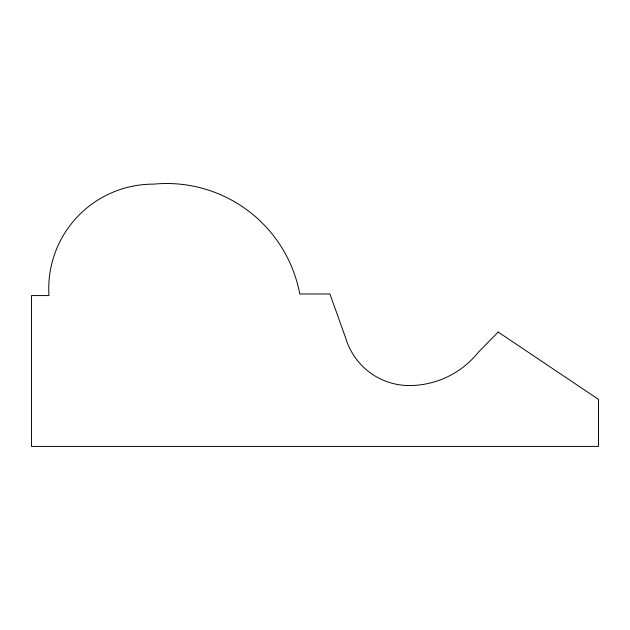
<?xml version="1.0" encoding="UTF-8"?>
<svg xmlns="http://www.w3.org/2000/svg" width="630" height="630" viewBox="0 0 630 630"><rect width="100%" height="100%" fill="white"/><g stroke="black" fill="none" stroke-linecap="round" stroke-linejoin="round"><path stroke-width="0.94" d="M498.188 332.049L478.343 352.272A88.767 88.767 0 0 1 410.555 385.552A66.457 66.457 0 0 1 345.799 338.389L329.923 293.982L299.77 293.982A135.426 135.426 0 0 0 153.728 184.133A104.588 104.588 0 0 0 48.959 295.565L31.5 295.565L31.5 446.426L598.5 446.426L598.5 399.396L498.188 332.049"/></g></svg>
